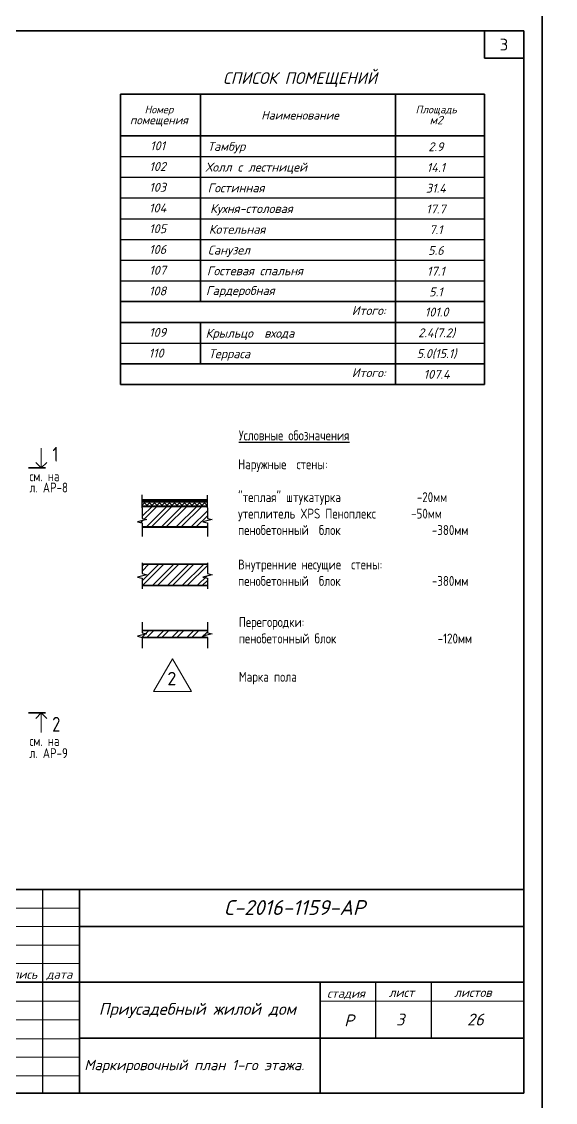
# Model space of a CAD drawing. Extents: x -12289450 to -10763036, y -7834513 to -6150123.
# Drawn here: x -11246063 to -11235252, y -7694349 to -7672449 of the extents above; entities that cross this region are included whole.
import ezdxf

# ---------------------------------------------------------------- set-up
doc = ezdxf.new("R2010")
doc.units = 0
doc.header["$LTSCALE"] = 25
for name, color, linetype in [('001-ПЕРЕГОРОДКИ', 5, 'Continuous'), ('005-РАЗМЕРЫ', 252, 'Continuous'), ('008-ШТРИХОВКА', 252, 'Continuous'), ('Annotation - Text', 7, 'Continuous'), ('ArchiCAD', 7, 'Continuous'), ('kassa', 7, 'Continuous'), ('Новое', 51, 'Continuous'), ('Примечания', 7, 'Continuous')]:
    doc.layers.add(name, color=color, linetype=linetype)
for name, color, linetype, lineweight in [('маркировка', 114, 'Continuous', 20), ('НС', 174, 'Continuous', 40), ('СТЕНЫ', 5, 'Continuous', 40)]:
    doc.layers.add(name, color=color, linetype=linetype, lineweight=lineweight)
doc.styles.add('gismo', font='isocpeui.ttf')
doc.styles.get("Standard").update_dxf_attribs({"font": 'arial.ttf'})
doc.styles.add('ГОСТ 2.304', font='CS_Gost2304.shx')

msp = doc.modelspace()

# ---------------------------------------------------------------- hatches: boundary and pattern name
at = {"layer": '008-ШТРИХОВКА', "ltscale": 3}
h = msp.add_hatch(dxfattribs=at)
h.set_pattern_fill('ANSI32', color=256, scale=22.5)
h.set_pattern_definition([(45, (-11262709.45, -7687313.88), (-151.5418, 151.5418), []), (45, (-11262608.42, -7687313.88), (-151.5418, 151.5418), [])])
h.paths.add_polyline_path([(-11243623.3, -7682688.9), (-11242298.7, -7682688.9), (-11242298.7, -7682608.3), (-11242392.5, -7682584.9), (-11242205, -7682538), (-11242298.7, -7682514.6), (-11242298.7, -7682264.9), (-11243623.3, -7682264.9), (-11243623.3, -7682514.6), (-11243529.6, -7682538), (-11243717.1, -7682584.9), (-11243623.3, -7682608.3)])
h = msp.add_hatch(dxfattribs=at)
h.set_pattern_fill('ANSI37', color=256, scale=22.5)
h.set_pattern_definition([(45, (-11262769.45, -7680177.27), (-50.51394, 50.51394), []), (135, (-11262769.45, -7680177.27), (-50.51394, -50.51394), [])])
h.paths.add_polyline_path([(-11242298.7, -7682264.9), (-11242298.7, -7682204.9), (-11242298.7, -7682170.8), (-11243623.3, -7682170.8), (-11243623.3, -7682204.9), (-11243623.3, -7682264.9)])
h = msp.add_hatch(dxfattribs=at)
h.set_pattern_fill('ANSI32', color=256, scale=22.5)
h.set_pattern_definition([(45, (-11669003.63, -7455109.06), (-151.54182, 151.54182), []), (45, (-11668902.6, -7455109.06), (-151.54182, 151.54182), [])])
h.paths.add_polyline_path([(-11242298.7, -7683441.2), (-11243623.3, -7683441.2), (-11243623.3, -7683877.3), (-11242298.7, -7683877.3)])
h = msp.add_hatch(dxfattribs=at)
h.set_pattern_fill('ANSI32', color=256, scale=22.5)
h.set_pattern_definition([(45, (-11669003.63, -7455341.02), (-151.54182, 151.54182), []), (45, (-11668902.6, -7455341.02), (-151.54182, 151.54182), [])])
h.paths.add_polyline_path([(-11242298.7, -7684784.8), (-11243623.3, -7684784.8), (-11243623.3, -7684930.2), (-11242298.7, -7684930.2)])

# ---------------------------------------------------------------- linework, layer by layer
at = {"layer": '001-ПЕРЕГОРОДКИ', "lineweight": 18, "ltscale": 100}
for points in [[(-11245664, -7681092.8), (-11245664, -7681492.2)], [(-11245664, -7686856.6), (-11245664, -7686457.2)]]:
    msp.add_lwpolyline(points, dxfattribs=at)
at = {"layer": '001-ПЕРЕГОРОДКИ', "lineweight": 35, "ltscale": 100}
for points in [[(-11245924.4, -7681492.2), (-11245576.6, -7681492.2)], [(-11245924.4, -7686457.2), (-11245576.6, -7686457.2)], [(-11245924.4, -7686457.2), (-11245576.6, -7686457.2)]]:
    msp.add_lwpolyline(points, dxfattribs=at)
at = {"layer": '001-ПЕРЕГОРОДКИ', "color": 5, "lineweight": 35, "ltscale": 4}
for points in [[(-11243623.3, -7683441.2), (-11242298.7, -7683441.2)], [(-11243623.3, -7683441.2), (-11242298.7, -7683441.2)], [(-11243623.3, -7683877.3), (-11242298.7, -7683877.3)], [(-11243623.3, -7684784.8), (-11242298.7, -7684784.8)], [(-11243623.3, -7684930.2), (-11242298.7, -7684930.2)]]:
    msp.add_lwpolyline(points, dxfattribs=at)
at = {"layer": '005-РАЗМЕРЫ', "color": 0, "linetype": 'Continuous', "ltscale": 25}
for p, q in [((-11243623.3, -7682298.9), (-11243623.3, -7682040)), ((-11242298.7, -7682298.9), (-11242298.7, -7682045.4)), ((-11243623.3, -7682823.9), (-11243623.3, -7682880.2)), ((-11242298.7, -7682823.9), (-11242298.7, -7682880.2))]:
    msp.add_line(p, q, dxfattribs=at)
for points in [[(-11243623.3, -7682298.9), (-11243623.3, -7682514.6), (-11243529.6, -7682538), (-11243717.1, -7682584.9), (-11243623.3, -7682608.3), (-11243623.3, -7682823.9)], [(-11242298.7, -7682298.9), (-11242298.7, -7682514.6), (-11242205, -7682538), (-11242392.5, -7682584.9), (-11242298.7, -7682608.3), (-11242298.7, -7682823.9)], [(-11243623.3, -7683418.4), (-11243623.3, -7683634), (-11243529.6, -7683657.5), (-11243717.1, -7683704.3), (-11243623.3, -7683727.8), (-11243623.3, -7683943.4)], [(-11242298.7, -7683418.4), (-11242298.7, -7683634), (-11242205, -7683657.5), (-11242392.5, -7683704.3), (-11242298.7, -7683727.8), (-11242298.7, -7683943.4)], [(-11243623.3, -7684616.7), (-11243623.3, -7684832.3), (-11243529.6, -7684855.7), (-11243717.1, -7684902.6), (-11243623.3, -7684926), (-11243623.3, -7685141.7)], [(-11242298.7, -7684616.7), (-11242298.7, -7684832.3), (-11242205, -7684855.7), (-11242392.5, -7684902.6), (-11242298.7, -7684926), (-11242298.7, -7685141.7)]]:
    msp.add_lwpolyline(points, dxfattribs=at)
at = {"layer": 'ArchiCAD', "color": 7, "linetype": 'Continuous', "lineweight": 35}
for p, q in [((-11244062.6, -7673921.4), (-11236687.1, -7673921.4)), ((-11244062.6, -7673921.4), (-11244062.6, -7675181.8)), ((-11244062.6, -7673921.4), (-11236687.1, -7673921.4)), ((-11244062.6, -7673921.4), (-11244062.6, -7679803.5)), ((-11242442, -7673921.4), (-11242442, -7675181.8)), ((-11238487.8, -7673921.4), (-11238487.8, -7674761.7)), ((-11236687.1, -7673921.4), (-11236687.1, -7676862.4)), ((-11236687.1, -7673921.4), (-11236687.1, -7679803.5)), ((-11244062.6, -7674761.7), (-11244062.6, -7676862.4)), ((-11236687.1, -7674761.7), (-11244062.6, -7674761.7)), ((-11244062.6, -7674761.7), (-11236687.1, -7674761.7)), ((-11242442, -7674761.7), (-11242442, -7678122.9)), ((-11238487.8, -7674761.7), (-11238487.8, -7679803.5)), ((-11244062.6, -7678122.9), (-11236687.1, -7678122.9)), ((-11244062.6, -7678543), (-11236687.1, -7678543)), ((-11244062.6, -7678543), (-11236687.1, -7678543)), ((-11244062.6, -7678543), (-11236687.1, -7678543)), ((-11242442, -7679383.3), (-11242442, -7678543)), ((-11244062.6, -7679383.3), (-11236687.1, -7679383.3)), ((-11244062.6, -7679803.5), (-11236687.1, -7679803.5)), ((-11249768.4, -7690036), (-11235893.6, -7690036)), ((-11249768.4, -7690036), (-11235893.6, -7690036)), ((-11244893.5, -7690036), (-11244893.5, -7694160.9)), ((-11244893.5, -7690786), (-11235893.6, -7690786)), ((-11249768.4, -7691911), (-11235893.6, -7691911)), ((-11240018.5, -7691911), (-11240018.5, -7694160.9)), ((-11244893.5, -7693047.8), (-11235893.6, -7693047.8))]:
    msp.add_line(p, q, dxfattribs=at)
at = {"layer": 'ArchiCAD', "color": 7, "linetype": 'Continuous', "lineweight": 25}
for p, q in [((-11244062.6, -7675181.8), (-11236687.1, -7675181.8)), ((-11244062.6, -7675602), (-11236687.1, -7675602)), ((-11244062.6, -7676022.1), (-11236687.1, -7676022.1)), ((-11244062.6, -7676442.3), (-11236687.1, -7676442.3)), ((-11244062.6, -7676862.4), (-11236687.1, -7676862.4)), ((-11244062.6, -7677282.6), (-11236687.1, -7677282.6)), ((-11244062.6, -7677702.7), (-11236687.1, -7677702.7)), ((-11244062.6, -7678122.9), (-11236687.1, -7678122.9)), ((-11244062.6, -7678543), (-11236687.1, -7678543)), ((-11244062.6, -7678543), (-11236687.1, -7678543)), ((-11244062.6, -7678543), (-11236687.1, -7678543)), ((-11244062.6, -7678543), (-11236687.1, -7678543)), ((-11244062.6, -7678543), (-11236687.1, -7678543)), ((-11244062.6, -7678963.2), (-11236687.1, -7678963.2)), ((-11244062.6, -7679383.3), (-11236687.1, -7679383.3))]:
    msp.add_line(p, q, dxfattribs=at)
at = {"layer": 'ArchiCAD', "color": 7, "linetype": 'Continuous', "lineweight": 35}
for points in [[(-11265518.5, -7672636.3), (-11235893.6, -7672636.3), (-11235893.6, -7694161.2), (-11265518.5, -7694161.2)], [(-11265518.5, -7672636.3), (-11235893.6, -7672636.3), (-11235893.6, -7694161.2), (-11265518.5, -7694161.2)], [(-11235893.6, -7694160.9), (-11249768.4, -7694160.9), (-11249768.4, -7690036), (-11235893.6, -7690036), (-11235893.6, -7694160.9)]]:
    msp.add_lwpolyline(points, close=True, dxfattribs=at)
at = {"layer": 'ArchiCAD', "color": 7, "linetype": 'Continuous', "lineweight": 35, "extrusion": (1, 0, 0), "elevation": -11236687.1}
msp.add_lwpolyline([(-7672636.3, 0), (-7673191.7, 0)], dxfattribs=at)
at = {"layer": 'ArchiCAD', "color": 7, "linetype": 'Continuous', "lineweight": 35, "extrusion": (0, 1, 0), "elevation": -7673191.7}
msp.add_lwpolyline([(11236687.1, 0), (11235893.6, 0)], dxfattribs=at)
at = {"layer": 'kassa', "lineweight": 15}
for p, q in [((-11249768.4, -7690411), (-11244893.5, -7690411)), ((-11244893.5, -7690786), (-11249768.4, -7690786)), ((-11249768.4, -7691161), (-11244893.5, -7691161)), ((-11249768.4, -7691536), (-11244893.5, -7691536)), ((-11249768.4, -7692297.9), (-11244893.5, -7692297.9)), ((-11240018.5, -7692297.9), (-11235893.6, -7692297.9)), ((-11249768.4, -7692672.8), (-11244893.5, -7692672.8)), ((-11249768.4, -7693059.7), (-11244893.5, -7693059.7)), ((-11249768.4, -7693434.7), (-11244893.5, -7693434.7)), ((-11249768.4, -7693809.7), (-11244893.5, -7693809.7))]:
    msp.add_line(p, q, dxfattribs=at)
at = {"layer": 'маркировка'}
msp.add_lwpolyline([(-11243006, -7685361.3), (-11243389, -7686024.7), (-11242623, -7686024.7)], close=True, dxfattribs=at)
at = {"layer": 'Новое', "color": 7, "linetype": 'Continuous'}
for p, q in [((-11245643.5, -7690036), (-11245643.5, -7694160.9)), ((-11238893.6, -7691911), (-11238893.6, -7693047.8)), ((-11237768.6, -7691911), (-11237768.6, -7693047.8))]:
    msp.add_line(p, q, dxfattribs=at)
for points in [[(-11267018.5, -7672261.3), (-11235518.6, -7672261.3), (-11235518.6, -7694536.2), (-11267018.5, -7694536.2)], [(-11267018.5, -7672261.3), (-11235518.6, -7672261.3), (-11235518.6, -7694536.2), (-11267018.5, -7694536.2)], [(-11235518.6, -7672261.3), (-11204018.7, -7672261.3), (-11204018.7, -7694536.2), (-11235518.6, -7694536.2)], [(-11235518.6, -7672261.3), (-11204018.7, -7672261.3), (-11204018.7, -7694536.2), (-11235518.6, -7694536.2)]]:
    msp.add_lwpolyline(points, close=True, dxfattribs=at)
at = {"layer": 'НС', "ltscale": 100}
for points in [[(-11243623.3, -7682142.3), (-11242298.7, -7682142.3)], [(-11243623.3, -7682170.8), (-11242298.7, -7682170.8)], [(-11243623.3, -7682264.9), (-11242298.7, -7682264.9)], [(-11243623.3, -7682688.9), (-11242298.7, -7682688.9)]]:
    msp.add_lwpolyline(points, dxfattribs=at)
at = {"layer": 'НС', "lineweight": 20, "ltscale": 100}
for points in [[(-11243623.3, -7682264.9), (-11242298.7, -7682264.9)], [(-11243623.3, -7684930.2), (-11242298.7, -7684930.2)]]:
    msp.add_lwpolyline(points, dxfattribs=at)
at = {"layer": 'СТЕНЫ', "color": 5, "lineweight": 30}
for points in [[(-11245664, -7681492.2), (-11245775, -7681381.2)], [(-11245664, -7681492.2), (-11245553, -7681381.2)], [(-11245664, -7686457.2), (-11245775, -7686568.2)], [(-11245664, -7686457.2), (-11245553, -7686568.2)]]:
    msp.add_lwpolyline(points, dxfattribs=at)

# ---------------------------------------------------------------- texts
at = {"insert": (-11236380.5, -7672795), "char_height": 238.064, "width": 453.455, "attachment_point": 1}
msp.add_mtext('{\\Fsimplex|c204;3}', dxfattribs=at)
at = {"layer": '005-РАЗМЕРЫ', "color": 0, "ltscale": 75, "char_height": 200, "width": 6942.743, "attachment_point": 1, "style": 'ГОСТ 2.304'}
for s, insert in [('{\\LУсловные обозначения}', (-11241663.4, -7680733.6)), ('Наружные  стены:\\P\\P"теплая" штукатурка               -20мм\\Pутеплитель XPS Пеноплекс       -50мм\\Pпенобетонный  блок                  -380мм\\P ', (-11241678.4, -7681318.2)), ('Внутренние несущие  стены:\\Pпенобетонный  блок                  -380мм\\P ', (-11241678.4, -7683349.2)), ('Перегородки:          \\Pпенобетонный блок                    -120мм', (-11241663.4, -7684515.4)), ('Марка пола', (-11241663.4, -7685624.9))]:
    msp.add_mtext(s, dxfattribs=dict(at, insert=insert))
at = {"layer": 'Annotation - Text', "color": 0, "lineweight": 25, "style": 'gismo'}
for s, height, p in [('С-2016-1159-АР', 300.621, (-11241962, -7690550.6)), ('подпись', 180.37, (-11246663.8, -7691844.1)), ('дата', 180.37, (-11245560.2, -7691844.1)), ('стадия', 180.37, (-11239876.3, -7692230)), ('лист', 180.37, (-11238625.4, -7692211.7)), ('листов', 180.37, (-11237301, -7692211.7)), ('Приусадебный жилой дом', 240.497, (-11244499.7, -7692575.3)), ('3', 240.5, (-11238478, -7692790.5)), ('26', 240.5, (-11237041.1, -7692790.5)), ('Р', 240.5, (-11239529.2, -7692807.1)), ('Маркировочный план 1-го этажа.', 210, (-11244795, -7693696.5))]:
    msp.add_text(s, height=height, dxfattribs=at).set_placement(p)
at = {"layer": 'ArchiCAD', "color": 7, "linetype": 'Continuous', "lineweight": 40, "insert": (-11241984.3, -7673475.2), "char_height": 235.837, "width": 19328.675, "attachment_point": 1}
msp.add_mtext('{\\fISOCPEUR|b0|i1|c204|p34;СПИСОК\\fISOCPEUR|b0|i1|c0|p34; \\fISOCPEUR|b0|i1|c204|p34;ПОМЕЩЕНИЙ}', dxfattribs=at)
at = {"layer": 'ArchiCAD', "color": 7, "linetype": 'Continuous', "lineweight": 35, "attachment_point": 2}
for s, insert, char_height in [('{\\fISOCPEUR|b1|i1|c204|p34;Номер}', (-11243282.3, -7674152.4), 154.366), ('{\\fISOCPEUR|b1|i1|c204|p34;Площадь}', (-11237665.7, -7674152.4), 154.366), ('{\\fISOCPEUR|b0|i1|c204|p34;Наименование}', (-11240423.9, -7674261.7), 171.518), ('{\\fISOCPEUR|b1|i1|c204|p34;м2}', (-11237665.7, -7674357.7), 171.518), ('{\\fISOCPEUR|b1|i1|c204|p34;помещения}', (-11243282.3, -7674357.7), 171.518), ('{\\fISOCPEUR|b1|i1|c0|p34;101}', (-11243307.9, -7674875.3), 180), ('{\\fISOCPEUR|b0|i1|c204|p34;Тамбур}', (-11241914.6, -7674887.5), 180), ('{\\fISOCPEUR|b1|i1|c0|p34;2.9}', (-11237673.2, -7674894.9), 180), ('{\\fISOCPEUR|b1|i1|c0|p34;102}', (-11243307.9, -7675295.4), 180), ('{\\fISOCPEUR|b0|i1|c204|p34;Холл\\fISOCPEUR|b0|i1|c0|p34; c \\fISOCPEUR|b0|i1|c204|p34;лестницей}', (-11241310.5, -7675307.6), 180), ('{\\fISOCPEUR|b1|i1|c0|p34;14.1}', (-11237673.2, -7675315), 180), ('{\\fISOCPEUR|b1|i1|c0|p34;103}', (-11243307.9, -7675715.6), 180), ('{\\fISOCPEUR|b0|i1|c204|p34;Гостинная}', (-11241719.5, -7675727.7), 180), ('{\\fISOCPEUR|b1|i1|c0|p34;31.4}', (-11237673.2, -7675735.2), 180), ('{\\fISOCPEUR|b1|i1|c0|p34;104}', (-11243307.9, -7676135.7), 180), ('{\\fISOCPEUR|b0|i1|c204|p34;Кухня-столовая}', (-11241408.7, -7676147.9), 180), ('{\\fISOCPEUR|b1|i1|c0|p34;17.7}', (-11237673.2, -7676155.3), 180), ('{\\fISOCPEUR|b1|i1|c0|p34;105}', (-11243307.9, -7676555.9), 180), ('{\\fISOCPEUR|b0|i1|c204|p34;Котельная}', (-11241698.7, -7676568), 180), ('{\\fISOCPEUR|b1|i1|c0|p34;7.1}', (-11237673.2, -7676575.5), 180), ('{\\fISOCPEUR|b1|i1|c0|p34;106}', (-11243307.9, -7676976), 180), ('{\\fISOCPEUR|b0|i1|c204|p34;Санузел}', (-11241863.8, -7676988.2), 180), ('{\\fISOCPEUR|b1|i1|c0|p34;5.6}', (-11237673.2, -7676995.6), 180), ('{\\fISOCPEUR|b1|i1|c0|p34;107}', (-11243307.9, -7677396.2), 180), ('{\\fISOCPEUR|b0|i1|c204|p34;Гостевая спальня\\fISOCPEUR|b0|i1|c0|p34; }', (-11241337.3, -7677408.3), 180), ('{\\fISOCPEUR|b1|i1|c0|p34;17.1}', (-11237673.2, -7677415.8), 180), ('{\\fISOCPEUR|b1|i1|c0|p34;108}', (-11243307.9, -7677816.3), 180), ('{\\fISOCPEUR|b0|i1|c204|p34;Гардеробная}', (-11241633.8, -7677808.7), 180), ('{\\fISOCPEUR|b1|i1|c0|p34;5.1}', (-11237673.2, -7677835.9), 180), ('{\\fISOCPEUR|b0|i1|c204|p34;Итого:}', (-11239031, -7678212.6), 180), ('{\\fISOCPEUR|b1|i1|c0|p34;101\\fISOCPEUR|b1|i1|c204|p34;.\\fISOCPEUR|b1|i1|c0|p34;0}', (-11237657.7, -7678244.7), 180), ('{\\fISOCPEUR|b1|i1|c0|p34;109}', (-11243307.9, -7678656.6), 180), ('{\\fISOCPEUR|b0|i1|c204|p34;Крыльцо \\fISOCPEUR|b0|i1|c0|p34; \\fISOCPEUR|b0|i1|c204|p34;входа}', (-11241437.4, -7678672.9), 180), ('{\\fISOCPEUR|b1|i1|c0|p34;2.4(7.2)}', (-11237657.7, -7678664.9), 180), ('{\\fISOCPEUR|b1|i1|c0|p34;110}', (-11243337.7, -7679076.8), 180), ('{\\fISOCPEUR|b0|i1|c204|p34;Терраса}', (-11241854.6, -7679088.9), 180), ('{\\fISOCPEUR|b1|i1|c0|p34;5.0(15.1)}', (-11237657.7, -7679085), 180), ('{\\fISOCPEUR|b0|i1|c204|p34;Итого:}', (-11239031, -7679473.1), 180), ('{\\fISOCPEUR|b1|i1|c0|p34;107\\fISOCPEUR|b1|i1|c204|p34;.\\fISOCPEUR|b1|i1|c0|p34;4}', (-11237657.7, -7679505.2), 180)]:
    msp.add_mtext(s, dxfattribs=dict(at, insert=insert, char_height=char_height))
at = {"layer": 'маркировка', "lineweight": 25, "insert": (-11243019.6, -7685626), "char_height": 270, "attachment_point": 2, "style": 'gismo'}
msp.add_mtext('{\\fISOCPEUR|b0|i0|c204|p34;2}', dxfattribs=at)
at = {"layer": 'Примечания', "color": 7, "lineweight": 25, "attachment_point": 4}
for s, insert, char_height in [('{\\fGOST 2.304 type A|b0|i0|c0|p34;1}', (-11245438.2, -7681214.9), 300), ('{\\fGOST 2.304 type A|b0|i0|c204|p34;л. АР-\\fGOST 2.304 type A|b0|i0|c0|p34;8}', (-11245906, -7681890.1), 200), ('{\\fGOST 2.304 type A|b0|i0|c204|p34;см. на}', (-11245906, -7681661.4), 200), ('{\\fGOST 2.304 type A|b0|i0|c0|p34;2}', (-11245443.5, -7686686.1), 300), ('{\\fGOST 2.304 type A|b0|i0|c204|p34;см. на}', (-11245906, -7687025.8), 200), ('{\\fGOST 2.304 type A|b0|i0|c204|p34;л. АР-\\fGOST 2.304 type A|b0|i0|c0|p34;9}', (-11245906, -7687271.4), 200)]:
    msp.add_mtext(s, dxfattribs=dict(at, insert=insert, char_height=char_height))

doc.saveas('drawing.dxf')
